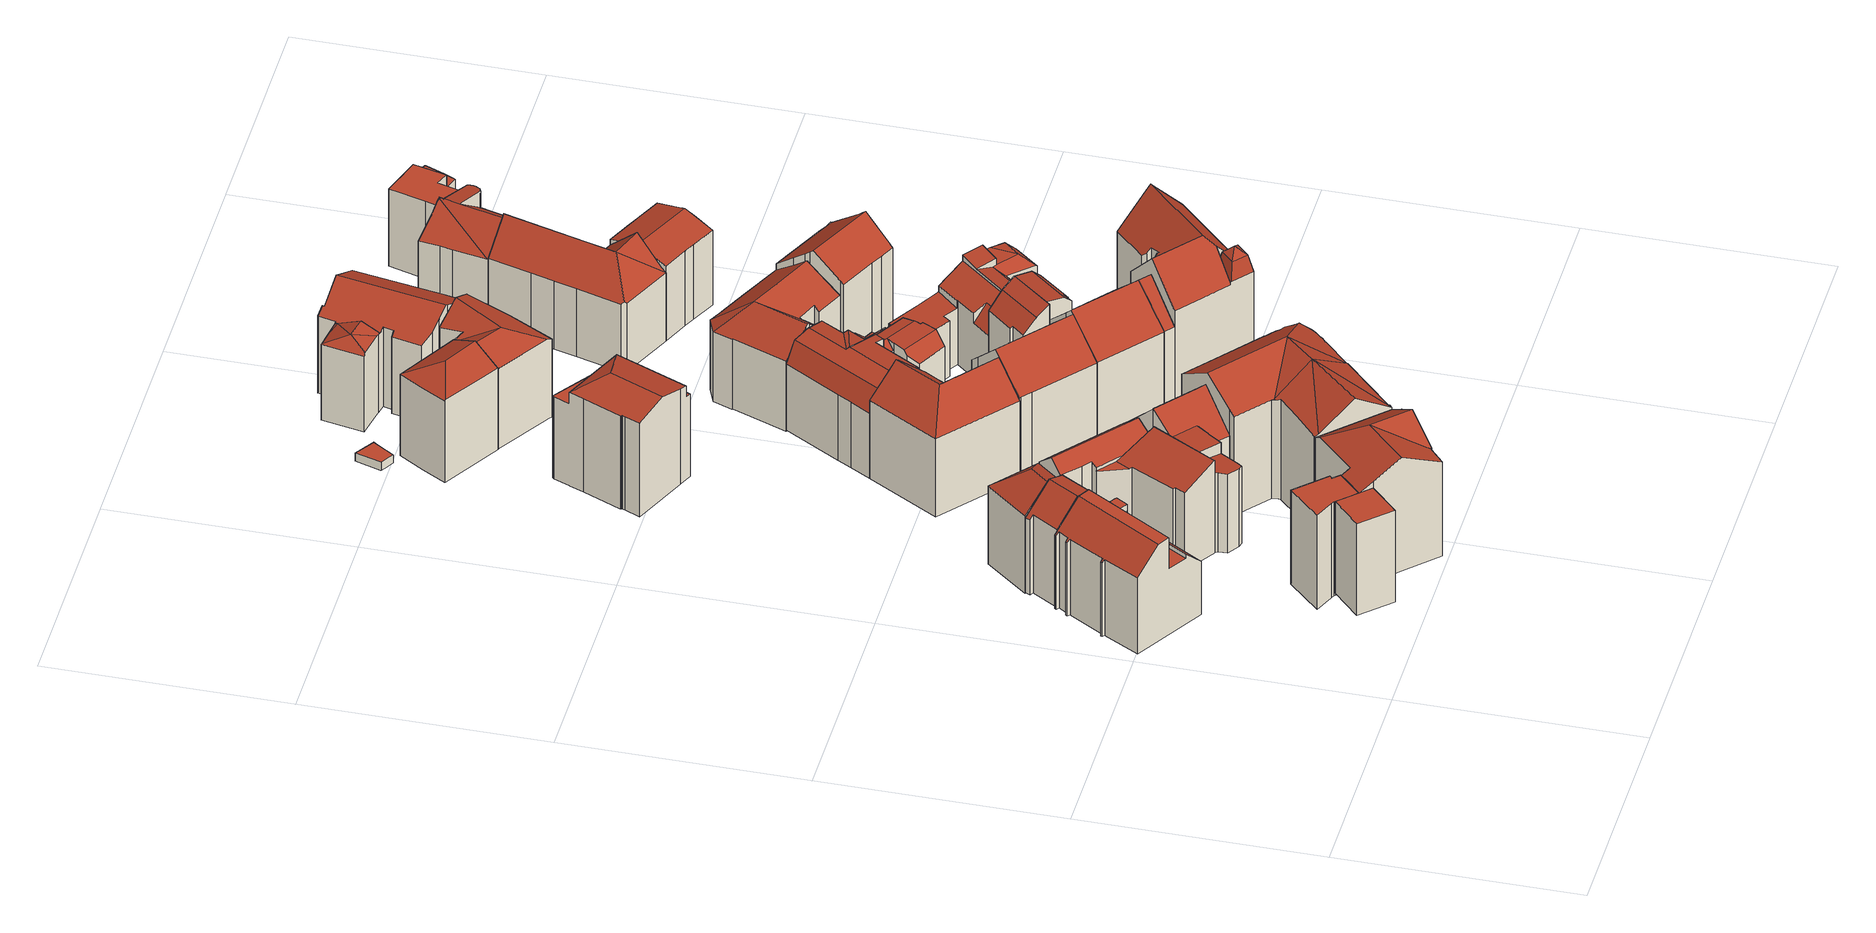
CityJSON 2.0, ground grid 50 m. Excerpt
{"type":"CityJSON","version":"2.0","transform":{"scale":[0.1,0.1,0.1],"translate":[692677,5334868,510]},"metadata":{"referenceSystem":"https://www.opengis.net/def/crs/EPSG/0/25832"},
"CityObjects":{
"building1":{"type":"Building","attributes":{"Gemeindeschluessel":"09162000","HoeheDach":"534.650","HoeheGrund":"511.579","Methode":"2000","NiedrigsteTraufeDesGebaeudes":"524.216","Geometrietyp2DReferenz":"3000","function":"31001_9998","roofType":"2100","measuredHeight":23.07,"storeysAboveGround":5},"geometry":[{"type":"MultiSurface","lod":"2","boundaries":[[[0,1,2,3,4,5,6,7,8]],[[1,9,10,11,12,2]],[[13,14,15,16]],[[17,18,19,20]],[[21,9,1,0]],[[22,23,24,25,26]],[[27,28,29,30]],[[16,15,31,32]],[[33,34,23,22,11,10]],[[22,26,35,36,12,11]],[[33,10,9,21]],[[37,38,6,5]],[[3,36,35,4]],[[20,19,30,29]],[[3,2,12,36]],[[39,40,41,42]],[[33,21,0,8,43,39,42,44,13,16,32,45,17,20,29,28,46,34]],[[45,47,18,17]],[[27,30,19,18,47,31,15,14,48,41,40,49,7,6,38]],[[46,24,23,34]],[[43,49,40,39]],[[8,7,49,43]],[[42,41,48,44]],[[37,5,4,35,26,25]],[[32,31,47,45]],[[46,28,27,38,37,25,24]],[[44,48,14,13]]],"semantics":{"surfaces":[{"type":"WallSurface"},{"type":"RoofSurface"},{"type":"GroundSurface"}],"values":[0,1,0,0,0,1,0,0,0,0,0,1,1,0,0,0,2,0,1,0,0,0,0,0,0,0,0]}}]},
"building2":{"type":"Building","attributes":{"Gemeindeschluessel":"09162000","HoeheDach":"534.813","HoeheGrund":"513.073","Methode":"1000","NiedrigsteTraufeDesGebaeudes":"534.813","Geometrietyp2DReferenz":"3000","function":"31001_2000","roofType":"1000","measuredHeight":21.74},"geometry":[{"type":"MultiSurface","lod":"2","boundaries":[[[50,51,52,53]],[[53,52,54,55,56]],[[54,57,58,55]],[[52,51,57,54]],[[50,59,58,57,51]],[[50,53,56,59]],[[56,55,58,59]]],"semantics":{"surfaces":[{"type":"WallSurface"},{"type":"RoofSurface"},{"type":"GroundSurface"}],"values":[0,1,0,0,2,0,0]}}]},
"building3":{"type":"Building","attributes":{"Gemeindeschluessel":"09162000","HoeheDach":"534.780","HoeheGrund":"511.452","Methode":"2000","NiedrigsteTraufeDesGebaeudes":"516.960","Geometrietyp2DReferenz":"3000","function":"31001_9998","roofType":"3100","measuredHeight":23.33,"storeysAboveGround":6},"geometry":[{"type":"MultiSurface","lod":"2","boundaries":[[[60,61,62,63]],[[64,65,66,60,63]],[[67,68,69,70,71,72]],[[73,74,75,76]],[[77,78,79,80]],[[81,82,80,79]],[[83,68,67,84]],[[64,72,71,65]],[[62,61,85,86]],[[87,70,69,88]],[[88,69,68,83]],[[78,75,74,89,87,88,83,84,81,79]],[[89,74,73,85,61,60,66]],[[77,80,82,86,85,73,76]],[[87,89,66,65,71,70]],[[84,67,72,64,63,62,86,82,81]],[[78,77,76,75]]],"semantics":{"surfaces":[{"type":"WallSurface"},{"type":"RoofSurface"},{"type":"GroundSurface"}],"values":[0,1,1,0,0,0,0,0,1,0,0,2,0,1,0,0,0]}}]},
"building4":{"type":"Building","attributes":{"Gemeindeschluessel":"09162000","HoeheDach":"539.460","HoeheGrund":"512.470","Methode":"2000","NiedrigsteTraufeDesGebaeudes":"534.600","Geometrietyp2DReferenz":"3000","function":"31001_9998","roofType":"3100","measuredHeight":26.99,"storeysAboveGround":5},"geometry":[{"type":"MultiSurface","lod":"2","boundaries":[[[90,91,92,93]],[[94,95,96,97]],[[98,99,100,101,102,103]],[[104,105,106,107]],[[108,109,91,90]],[[110,111,112,113,114,115]],[[116,112,111,110,117,118,119,104,107,120,121,122,123,124,108,90,93,125,126,127,128,129,130,103,102,101,94,97]],[[122,121,131,132,133,54,123]],[[134,114,113,135,96,95,100,99]],[[106,105,136,137,134,138,139]],[[97,96,135,116]],[[110,115,140,117]],[[124,55,109,108]],[[101,100,95,94]],[[131,139,138,134,99,98,141,142,132]],[[123,54,55,124]],[[132,142,141,143,144,133]],[[126,145,146,127]],[[137,140,115,114,134]],[[143,141,98,103,130,129,147]],[[91,109,55,54,133,144,143,147,148,146,145,149,92]],[[129,128,127,146,148,147]],[[116,135,113,112]],[[104,119,118,117,140,137,136,105]],[[120,107,106,139,131,121]],[[92,149,145,126,125,93]]],"semantics":{"surfaces":[{"type":"WallSurface"},{"type":"GroundSurface"},{"type":"RoofSurface"}],"values":[0,0,0,0,0,0,1,0,2,2,0,0,0,0,2,0,0,0,2,0,2,0,0,0,0,0]}}]},
"building5":{"type":"Building","attributes":{"Gemeindeschluessel":"09162000","HoeheDach":"534.450","HoeheGrund":"511.201","Methode":"2000","NiedrigsteTraufeDesGebaeudes":"528.860","Geometrietyp2DReferenz":"3000","function":"31001_9998","roofType":"3100","measuredHeight":23.25,"storeysAboveGround":5},"geometry":[{"type":"MultiSurface","lod":"2","boundaries":[[[150,151,152,153,154,155,156,157,158,159]],[[160,151,161]],[[162,163,164,165,166,167,168,169,170]],[[161,151,150,171]],[[172,173,174,175]],[[166,165,176,175,174,177]],[[178,179,180,181]],[[182,183,184,185]],[[186,181,180,182,185,187]],[[188,189,190,191,171,150,159,192,193]],[[194,157,156,195,196,197,198,199,200,201,202,203,204]],[[193,192,205,206]],[[192,159,158,194,204,205]],[[170,169,168,207,183,182,180,179,208,209,210]],[[185,184,211,212,213,214,187]],[[190,215,216,217,153,152,218,160,161,191]],[[158,157,194]],[[219,220,195,156,155,154]],[[151,160,218,152]],[[221,212,211,222,207,167,166,177,220,219]],[[198,197,173,172]],[[207,168,167]],[[162,170,210,223]],[[175,176,165,164,163,162,223,224,225,178,181,186,187,214,213,226,227,217,216,215,190,189,188,193,206,203,202,201,200,199,198,172]],[[210,209,208,225,224,223]],[[225,208,179,178]],[[227,226,221,219,154,153,217]],[[191,161,171]],[[206,205,204,203]],[[213,212,221,226]],[[183,207,222,211,184]],[[177,174,173,197,196,195,220]]],"semantics":{"surfaces":[{"type":"RoofSurface"},{"type":"WallSurface"},{"type":"GroundSurface"}],"values":[0,1,1,1,1,1,1,0,1,1,1,1,0,0,1,1,0,1,1,0,1,1,1,2,1,1,1,0,1,1,1,0]}}]},
"building6":{"type":"Building","attributes":{"Gemeindeschluessel":"09162000","HoeheDach":"537.260","HoeheGrund":"511.493","Methode":"2000","NiedrigsteTraufeDesGebaeudes":"529.655","Geometrietyp2DReferenz":"3000","function":"31001_9998","roofType":"3100","measuredHeight":25.77,"storeysAboveGround":5},"geometry":[{"type":"MultiSurface","lod":"2","boundaries":[[[228,229,230,231]],[[231,230,232,233]],[[234,235,236,237]],[[238,239,240,241,242,243]],[[244,245,229,228]],[[239,246,247,248,249,240]],[[250,251,252,253,248,247,254]],[[255,256,257,250,254]],[[250,257,236,235,258,259,251]],[[238,243,245,244]],[[242,241,260,261]],[[262,258,235,234]],[[237,236,257,256]],[[253,249,248]],[[255,246,239,238,244,228,231,233,263,264,262,234,237,256]],[[233,232,265,263]],[[232,230,229,245,243,242,261,265]],[[241,240,249,253,252,260]],[[255,254,247,246]],[[264,259,258,262]],[[263,265,261,260,252,251,259,264]]],"semantics":{"surfaces":[{"type":"WallSurface"},{"type":"RoofSurface"},{"type":"GroundSurface"}],"values":[0,0,0,0,0,0,1,0,1,0,0,0,0,0,2,0,1,1,0,0,0]}}]},
"building7":{"type":"Building","attributes":{"Gemeindeschluessel":"09162000","HoeheDach":"540.470","HoeheGrund":"511.780","Methode":"2000","NiedrigsteTraufeDesGebaeudes":"534.711","Geometrietyp2DReferenz":"3000","function":"31001_9998","roofType":"3100","measuredHeight":28.69,"storeysAboveGround":5},"geometry":[{"type":"MultiSurface","lod":"2","boundaries":[[[266,267,268,269]],[[270,271,272,273,274,275,276,277,278,279]],[[280,281,282,283,284,285,286,287]],[[288,289,290,268,267,291,292,293,294,295,283]],[[296,297,298,299]],[[300,292,291,301]],[[302,303,304,305]],[[275,306,276]],[[307,308,309,310]],[[279,278,311,312]],[[313,290,289,314]],[[315,316,317,318,319,320]],[[321,287,286,322]],[[323,288,283,306]],[[324,325,326,327,328,281,280,329]],[[274,306,275]],[[286,285,330,331,332,322]],[[306,283,282]],[[311,333,327,326,334,312]],[[335,336,337,338]],[[284,283,295,309,308,339,337,336,304,303,316,315,320,340,330,285]],[[277,276,306,282,328,327,333,311,278]],[[328,282,281]],[[341,294,293,342]],[[269,268,290,313]],[[343,340,320,319]],[[338,337,339,344]],[[301,291,267,266]],[[305,304,336,335]],[[342,293,292,300]],[[344,339,308,307]],[[329,280,287,321]],[[331,330,340,343]],[[342,300,301,266,269,313,314,345,346,296,299,273,272,271,270,279,312,334,326,325,324,329,321,322,332,331,343,319,318,317,302,305,335,338,344,307,310,347,341]],[[294,341,347,310,309,295]],[[273,299,298,274]],[[296,346,345,314,289,288,323,297]],[[298,297,323,306,274]],[[317,316,303,302]]],"semantics":{"surfaces":[{"type":"WallSurface"},{"type":"RoofSurface"},{"type":"GroundSurface"}],"values":[0,0,1,1,0,0,0,1,0,0,0,0,0,1,0,1,0,1,0,0,1,1,1,0,0,0,0,0,0,0,0,0,0,2,0,0,0,1,0]}}]},
"building8":{"type":"Building","attributes":{"Gemeindeschluessel":"09162000","HoeheDach":"535.600","HoeheGrund":"510.852","Methode":"2000","NiedrigsteTraufeDesGebaeudes":"528.832","Geometrietyp2DReferenz":"3000","function":"31001_1000","roofType":"3100","measuredHeight":24.75,"storeysAboveGround":5},"geometry":[{"type":"MultiSurface","lod":"2","boundaries":[[[348,349,350,351]],[[352,353,354,355]],[[350,356,357,351]],[[358,359,360,361,362,349,363]],[[348,364,365,354,353,363,349]],[[355,354,365,366]],[[361,360,367,368]],[[353,352,369,358,363]],[[370,350,349,362]],[[359,358,369,371]],[[366,365,364,372]],[[367,360,359,371]],[[370,373,356,350]],[[357,356,373,368,367,371,369,352,355,366,372]],[[357,372,364,348,351]],[[368,373,370,362,361]]],"semantics":{"surfaces":[{"type":"RoofSurface"},{"type":"WallSurface"},{"type":"GroundSurface"}],"values":[0,1,1,0,0,1,1,1,0,1,1,1,1,2,1,1]}}]},
"building9":{"type":"Building","attributes":{"Gemeindeschluessel":"09162000","HoeheDach":"534.690","HoeheGrund":"510.570","Methode":"2000","NiedrigsteTraufeDesGebaeudes":"530.000","Geometrietyp2DReferenz":"3000","function":"31001_9998","roofType":"3200","measuredHeight":24.12,"storeysAboveGround":5},"geometry":[{"type":"MultiSurface","lod":"2","boundaries":[[[374,375,376,377]],[[376,378,379,380,381,382,383,384,377]],[[380,379,385,386]],[[387,388,389,390]],[[391,392,393,394,395,396]],[[397,398,399,400]],[[401,402,403,404,405,397,400,387,390,374,377,384,383,382,406,395,394,393]],[[403,402,407,408,409,410,404]],[[402,401,393,392,411,412,407]],[[407,412,386,408]],[[413,385,379,378]],[[386,385,409,408]],[[414,413,378,376,375,389,388,399,398]],[[406,415,396,395]],[[386,411,392,391,396,415,381,380]],[[400,399,388,387]],[[410,409,385,413,414]],[[382,381,415,406]],[[386,412,411]],[[405,404,410,414,398,397]],[[390,389,375,374]]],"semantics":{"surfaces":[{"type":"WallSurface"},{"type":"GroundSurface"},{"type":"RoofSurface"}],"values":[0,0,0,0,0,0,1,0,0,2,2,0,2,0,2,0,2,0,0,0,0]}}]},
"building10":{"type":"Building","attributes":{"Gemeindeschluessel":"09162000","HoeheDach":"512.390","HoeheGrund":"510.360","Methode":"1000","NiedrigsteTraufeDesGebaeudes":"512.390","Geometrietyp2DReferenz":"3000","function":"31001_2000","roofType":"1000","measuredHeight":2.03},"geometry":[{"type":"MultiSurface","lod":"2","boundaries":[[[416,417,418,419,420,421]],[[422,423,421,420,424,425]],[[426,427,418,417,428,429]],[[430,426,429,431,422,425]],[[427,426,430,425,424,420,419,418]],[[431,429,428,417,416,421,423,422]]],"semantics":{"surfaces":[{"type":"WallSurface"},{"type":"GroundSurface"},{"type":"RoofSurface"}],"values":[0,0,0,0,1,2]}}]},
"building11":{"type":"Building","attributes":{"Gemeindeschluessel":"09162000","HoeheDach":"536.870","HoeheGrund":"511.350","Methode":"2000","NiedrigsteTraufeDesGebaeudes":"529.697","Geometrietyp2DReferenz":"3000","function":"31001_1000","roofType":"3100","measuredHeight":25.52,"storeysAboveGround":5},"geometry":[{"type":"MultiSurface","lod":"2","boundaries":[[[432,433,434,435,436,437,438,439,440,441,442,443,444,445]],[[446,447,448,449]],[[450,442,441,451]],[[452,453,447,446]],[[454,455,456,457,458,459]],[[460,461,459,458]],[[437,436,462,463,464,465,466]],[[467,468,440,439,438]],[[469,455,454,470]],[[471,472,456,455,469,434,433]],[[470,454,459,461,463,462]],[[473,474,475,471,433,432]],[[451,441,440,468]],[[435,434,469,470,462,436]],[[447,453,473,432,445,448]],[[464,463,461,460]],[[448,445,444,476,477,449]],[[474,473,453,452]],[[444,443,442,450,478,476]],[[472,471,475,474,452,446,449,477,476,478,450,451,468,467,466,465,464,460,458,457,456]],[[467,438,437,466]]],"semantics":{"surfaces":[{"type":"RoofSurface"},{"type":"WallSurface"},{"type":"GroundSurface"}],"values":[0,1,1,1,1,1,1,1,0,1,0,1,1,1,0,1,1,1,1,2,1]}}]},
"building12":{"type":"Building","attributes":{"Gemeindeschluessel":"09162000","HoeheDach":"532.480","HoeheGrund":"510.180","Methode":"1000","NiedrigsteTraufeDesGebaeudes":"529.390","Geometrietyp2DReferenz":"3000","function":"31001_9998","roofType":"3200","measuredHeight":22.3,"storeysAboveGround":6},"geometry":[{"type":"MultiSurface","lod":"2","boundaries":[[[479,480,481,482,483,484,485,486,487,488]],[[489,490,491,492,493,494]],[[491,495,488,487,486,492]],[[481,480,479,488,495,496,497,498]],[[499,498,497,496,490,489]],[[494,493,492,486,485,484]],[[483,482,481,498,499,489,494,484]],[[490,496,495,491]]],"semantics":{"surfaces":[{"type":"GroundSurface"},{"type":"RoofSurface"},{"type":"WallSurface"}],"values":[0,1,2,2,1,2,2,1]}}]},
"building13":{"type":"Building","attributes":{"Gemeindeschluessel":"09162000","HoeheDach":"531.441","HoeheGrund":"510.753","Methode":"2000","NiedrigsteTraufeDesGebaeudes":"521.835","Geometrietyp2DReferenz":"3000","function":"31001_1000","roofType":"3100","measuredHeight":20.69,"storeysAboveGround":4},"geometry":[{"type":"MultiSurface","lod":"2","boundaries":[[[500,501,502,503]],[[373,368,504,505,506]],[[507,508,509,510]],[[511,512,513,514]],[[515,508,516,517,518,519,520]],[[521,522,523,524,525]],[[526,527,528]],[[529,503,502,530,531]],[[368,367,532,533,534,504]],[[535,536,537,527,526,538,539,540]],[[529,531,541,542]],[[543,544,545,546,547,548]],[[500,549,550,551,501]],[[552,553,523,522]],[[554,555,556,557]],[[557,556,558,559]],[[560,561,562,507,510,563]],[[547,546,564]],[[565,566,552,522,521,567,568,536,535,544,543,569,570,367,368,373,554,557,559,549,500,503,529,542,561,560,511,514,571,572]],[[573,525,524,574,575]],[[514,513,576,571]],[[534,533,564,546,545,540,539,515,520]],[[577,558,556,555,506,505]],[[521,525,573,567]],[[536,568,575,574,537]],[[578,579,580]],[[569,581,582,570]],[[507,562,583,580,516,508]],[[373,506,555,554]],[[543,548,581,569]],[[524,523,553,584,585,586,528,527,537,574]],[[565,572,587,588,586,585]],[[532,582,581,548,547,564,533]],[[526,528,508,538]],[[566,584,553,552]],[[578,530,502,501,551,519]],[[580,583,541,531,530,578]],[[561,542,541,583,562]],[[518,579,578,519]],[[565,585,584,566]],[[580,579,517,516]],[[560,563,512,511]],[[549,559,558,577,550]],[[535,540,545,544]],[[570,582,532,367]],[[571,576,587,572]],[[508,515,539,538]],[[534,520,519,551,550,577,505,504]],[[588,587,576,513,512,563,510,509]],[[528,586,588,509,508]],[[517,579,518]],[[567,573,575,568]]],"semantics":{"surfaces":[{"type":"WallSurface"},{"type":"GroundSurface"},{"type":"RoofSurface"}],"values":[0,0,0,0,0,0,0,0,0,0,0,0,0,0,0,0,0,0,1,2,0,2,2,0,0,0,0,2,0,0,2,0,2,2,0,2,2,0,2,0,0,0,0,0,0,0,0,2,2,2,2,0]}}]},
"building14":{"type":"Building","attributes":{"Gemeindeschluessel":"09162000","HoeheDach":"537.450","HoeheGrund":"511.540","Methode":"2000","NiedrigsteTraufeDesGebaeudes":"529.950","Geometrietyp2DReferenz":"3000","function":"31001_1000","roofType":"3100","measuredHeight":25.91,"storeysAboveGround":5},"geometry":[{"type":"MultiSurface","lod":"2","boundaries":[[[589,590,591,592,593,594]],[[591,595,596,455,597,598,592]],[[599,600,601,602]],[[603,604,605,606,597,455]],[[605,604,607,608]],[[609,601,600,610,611,612,613,595,591,590]],[[614,603,455,596]],[[608,615,616,617,618,599,602,619,620,594,593,592,598,597,606,605]],[[621,609,590,589]],[[618,610,600,599]],[[621,620,619,602,601,609]],[[608,607,622,615]],[[620,621,589,594]],[[623,622,607,604,603,614]],[[613,612,623,614,596,595]],[[617,616,615,622,623,612,611]],[[617,611,610,618]]],"semantics":{"surfaces":[{"type":"WallSurface"},{"type":"RoofSurface"},{"type":"GroundSurface"}],"values":[0,0,0,0,0,1,1,2,1,0,0,0,0,1,0,0,0]}}]},
"building15":{"type":"Building","attributes":{"Gemeindeschluessel":"09162000","HoeheDach":"532.360","HoeheGrund":"510.310","Methode":"2000","NiedrigsteTraufeDesGebaeudes":"528.698","Geometrietyp2DReferenz":"3000","function":"31001_9998","roofType":"3100","measuredHeight":22.05,"storeysAboveGround":6},"geometry":[{"type":"MultiSurface","lod":"2","boundaries":[[[624,625,626,627,628,629]],[[630,631,632,633,634,635,636,637]],[[638,639,630,637,640,641]],[[642,643,644,645,646,647,648,625,624,649,650]],[[644,651,634,633,652,653,654,645]],[[655,647,646,656]],[[657,658,641,640,637,636,635,634,651,644,643,642]],[[657,642,659,660]],[[624,629,649]],[[625,648,647,655,661,626]],[[656,646,645,654]],[[642,650,659]],[[662,663,638,641,658,657,660,664]],[[632,631,630,639,638,663,662,664,665,666,667,628,627,626,661,655,656,654,653,652,633]],[[660,659,650,649,629,628,667,666,665,664]]],"semantics":{"surfaces":[{"type":"WallSurface"},{"type":"RoofSurface"},{"type":"GroundSurface"}],"values":[0,0,0,1,0,0,1,1,1,0,0,1,0,2,0]}}]},
"building16":{"type":"Building","attributes":{"Gemeindeschluessel":"09162000","HoeheDach":"537.610","HoeheGrund":"511.230","Methode":"2000","NiedrigsteTraufeDesGebaeudes":"529.649","Geometrietyp2DReferenz":"3000","function":"31001_1000","roofType":"3100","measuredHeight":26.38},"geometry":[{"type":"MultiSurface","lod":"2","boundaries":[[[668,669,670,671,672]],[[673,674,675,668,672]],[[670,669,676,677,678]],[[675,676,669,668]],[[672,671,621,673]],[[673,621,678,677,674]],[[674,677,676,675]],[[671,670,678,621]]],"semantics":{"surfaces":[{"type":"WallSurface"},{"type":"GroundSurface"},{"type":"RoofSurface"}],"values":[0,1,2,0,0,0,0,2]}}]},
"building17":{"type":"Building","attributes":{"Gemeindeschluessel":"09162000","HoeheDach":"516.819","HoeheGrund":"510.819","Methode":"3210","NiedrigsteTraufeDesGebaeudes":"516.819","Geometrietyp2DReferenz":"3000","function":"31001_2000","roofType":"9999","measuredHeight":6},"geometry":[{"type":"MultiSurface","lod":"2","boundaries":[[[679,680,681,682]],[[681,680,571,683]],[[679,682,684,514]],[[680,679,514,571]],[[682,681,683,684]],[[684,683,571,514]]],"semantics":{"surfaces":[{"type":"RoofSurface"},{"type":"WallSurface"},{"type":"GroundSurface"}],"values":[0,1,1,1,1,2]}}]},
"building18":{"type":"Building","attributes":{"Gemeindeschluessel":"09162000","HoeheDach":"532.363","HoeheGrund":"510.530","Methode":"1000","NiedrigsteTraufeDesGebaeudes":"526.993","Geometrietyp2DReferenz":"3000","function":"31001_9998","roofType":"3100","measuredHeight":21.83,"storeysAboveGround":4},"geometry":[{"type":"MultiSurface","lod":"2","boundaries":[[[685,686,687,688,689,690,691,692]],[[693,694,695,696,697,698,699,700,701,702]],[[703,704,705,706]],[[698,697,707,708,709,699]],[[710,711,712,713,689,688]],[[704,703,714,715,695,694]],[[685,692,716,717]],[[718,716,692,691,690,702,719,720]],[[690,689,713,712,721,705,704,694,693,702]],[[702,701,722]],[[723,724,725,726,727,728]],[[707,697,696,729]],[[706,705,721,730]],[[731,701,700,732]],[[729,696,695,715]],[[733,722,734,735]],[[734,722,701,731]],[[732,700,699,709]],[[736,737,718,720,738,739]],[[738,720,719,702,722,733,725,724,723]],[[730,721,712,711]],[[717,716,718,737]],[[739,738,723,728]],[[726,725,733,735]],[[729,715,714,703,706,730,711,710,688,687,686,685,717,737,736,739,728,727,726,735,734,731,732,709,708,707]]],"semantics":{"surfaces":[{"type":"WallSurface"},{"type":"RoofSurface"},{"type":"GroundSurface"}],"values":[0,1,0,0,0,0,0,1,1,1,0,0,0,0,0,0,0,0,0,1,0,0,0,0,2]}}]},
"building19":{"type":"Building","attributes":{"Gemeindeschluessel":"09162000","HoeheDach":"533.000","HoeheGrund":"510.390","Methode":"2000","NiedrigsteTraufeDesGebaeudes":"528.276","Geometrietyp2DReferenz":"3000","function":"31001_1000","roofType":"3100","measuredHeight":22.61,"storeysAboveGround":5},"geometry":[{"type":"MultiSurface","lod":"2","boundaries":[[[740,741,742,743]],[[744,745,746]],[[745,747,748]],[[749,750,751,752]],[[753,754,750,749]],[[755,756,757,758]],[[759,760,761,762]],[[763,764,754,753]],[[762,761,756,755]],[[765,766,767,745,744]],[[768,769,770,771,772,773]],[[774,775,741,740]],[[776,746,777,778,779]],[[760,772,771,780,742,741,775,781,782,745,767,766,783,757,756,761]],[[784,746,776]],[[770,751,750,754,764,785,780,771]],[[786,781,775,774]],[[753,749,752,769,768,773,759,762,755,758,787,788,789,790,791,792,793,794,795,796,786,774,740,743,797,798,763]],[[758,757,783,787]],[[784,799,765,744,746]],[[745,782,747]],[[752,751,770,769]],[[798,785,764,763]],[[792,779,778,793]],[[788,787,783,766,765,799,789]],[[777,748,747,782,781,786,796,795,794,793,778]],[[746,745,748,777]],[[773,772,760,759]],[[743,742,780,797]],[[785,798,797,780]],[[791,790,789,799,784,776,779,792]]],"semantics":{"surfaces":[{"type":"WallSurface"},{"type":"RoofSurface"},{"type":"GroundSurface"}],"values":[0,1,1,0,0,0,0,0,0,0,0,0,1,1,1,1,0,2,0,1,0,0,0,0,0,0,1,0,0,0,0]}}]},
"building20":{"type":"Building","attributes":{"Gemeindeschluessel":"09162000","HoeheDach":"528.183","HoeheGrund":"510.850","Methode":"2000","NiedrigsteTraufeDesGebaeudes":"523.660","Geometrietyp2DReferenz":"3000","function":"31001_1000","roofType":"2100","measuredHeight":17.33,"storeysAboveGround":4},"geometry":[{"type":"MultiSurface","lod":"2","boundaries":[[[800,801,802,803,804,805,806,807,808]],[[809,810,811,812,813,814,815,816,817,818,819]],[[820,815,814,821]],[[822,821,814,813,803,802]],[[552,809,819,566]],[[823,816,815,820]],[[822,802,801,824]],[[825,826,827,828,829,552,566,565,572,823,820,821,822,824]],[[828,827,805,804,812,811]],[[829,810,809,552]],[[800,825,824,801]],[[812,804,803,813]],[[826,825,800,808,830]],[[565,818,817,572]],[[807,806,831]],[[808,807,831,830]],[[566,819,818,565]],[[827,826,830,831,806,805]],[[828,811,810,829]],[[572,817,816,823]]],"semantics":{"surfaces":[{"type":"RoofSurface"},{"type":"WallSurface"},{"type":"GroundSurface"}],"values":[0,0,1,1,1,1,1,2,1,1,1,1,1,1,1,0,1,1,1,1]}}]},
"building21":{"type":"Building","attributes":{"Gemeindeschluessel":"09162000","HoeheDach":"541.660","HoeheGrund":"510.151","Methode":"2000","NiedrigsteTraufeDesGebaeudes":"533.538","Geometrietyp2DReferenz":"3000","function":"31001_1000","roofType":"3100","measuredHeight":31.51,"storeysAboveGround":5},"geometry":[{"type":"MultiSurface","lod":"2","boundaries":[[[832,833,834,835,836]],[[837,838,839,840]],[[840,841,842]],[[843,844,845]],[[846,847,848,849]],[[850,851,848,847,836,835,852,853,854,855]],[[856,857,858]],[[859,834,833,860,861]],[[862,839,838,857,856,843]],[[850,863,864,851]],[[865,866,854,853,867]],[[852,835,834,859]],[[849,848,851,864]],[[854,866,868,855]],[[865,867,869,870]],[[837,840,842,871]],[[859,861,872,845,844,852]],[[873,860,833,832,846,849,864,863,868,866,865,870]],[[840,839,841]],[[832,836,847,846]],[[841,839,862]],[[860,873,837,871,874,872,861]],[[872,874,845]],[[863,850,855,868]],[[869,858,857,838,837,873,870]],[[871,842,862,843,845,874]],[[869,867,853,852,844,856,858]],[[841,862,842]],[[856,844,843]]],"semantics":{"surfaces":[{"type":"WallSurface"},{"type":"RoofSurface"},{"type":"GroundSurface"}],"values":[0,1,1,0,0,1,0,0,1,0,0,1,0,0,0,1,1,2,1,0,1,0,0,0,0,1,1,1,0]}}]},
"building22":{"type":"Building","attributes":{"Gemeindeschluessel":"09162000","HoeheDach":"517.501","HoeheGrund":"510.415","Methode":"2000","NiedrigsteTraufeDesGebaeudes":"513.707","Geometrietyp2DReferenz":"3000","function":"31001_2000","roofType":"2100","measuredHeight":7.09},"geometry":[{"type":"MultiSurface","lod":"2","boundaries":[[[875,876,877,878,879,880]],[[875,880,881,882,883,884]],[[877,885,886,878]],[[880,879,887,888,889,881]],[[883,882,890,891,892,893]],[[891,888,887,892]],[[879,878,886,893,892,887]],[[883,893,886,885,894,884]],[[894,876,875,884]],[[882,881,889,890]],[[885,877,876,894]],[[889,888,891,890]]],"semantics":{"surfaces":[{"type":"GroundSurface"},{"type":"WallSurface"},{"type":"RoofSurface"}],"values":[0,1,1,1,1,2,1,2,1,2,1,1]}}]},
"building23":{"type":"Building","attributes":{"Gemeindeschluessel":"09162000","HoeheDach":"513.229","HoeheGrund":"510.380","Methode":"1000","NiedrigsteTraufeDesGebaeudes":"513.229","Geometrietyp2DReferenz":"3000","function":"31001_2000","roofType":"1000","measuredHeight":2.85},"geometry":[{"type":"MultiSurface","lod":"2","boundaries":[[[895,896,897,898]],[[899,900,896,895]],[[901,902,903,904,876,905,875,906,899,895,898]],[[907,908,909,910,897,896,900,911,912,913,914]],[[898,897,910,901]],[[903,902,901,910,909,908]],[[911,900,899,906,875,912]],[[914,913,912,875,905,876]],[[904,903,908,907,914,876]]],"semantics":{"surfaces":[{"type":"WallSurface"},{"type":"GroundSurface"},{"type":"RoofSurface"}],"values":[0,0,1,2,0,0,0,0,0]}}]},
"building24":{"type":"Building","attributes":{"Gemeindeschluessel":"09162000","HoeheDach":"513.598","HoeheGrund":"510.660","Methode":"1000","NiedrigsteTraufeDesGebaeudes":"513.205","Geometrietyp2DReferenz":"3000","function":"31001_2000","roofType":"1000","measuredHeight":2.94},"geometry":[{"type":"MultiSurface","lod":"2","boundaries":[[[915,916,917,918]],[[919,920,916,915]],[[917,916,920,921]],[[918,917,921,922]],[[922,921,920,919]],[[922,919,915,918]]],"semantics":{"surfaces":[{"type":"WallSurface"},{"type":"RoofSurface"},{"type":"GroundSurface"}],"values":[0,0,1,0,0,2]}}]},
"building25":{"type":"Building","attributes":{"Gemeindeschluessel":"09162000","HoeheDach":"529.648","HoeheGrund":"510.855","Methode":"2000","NiedrigsteTraufeDesGebaeudes":"515.850","Geometrietyp2DReferenz":"3000","function":"31001_2000","roofType":"2100","measuredHeight":18.79,"storeysAboveGround":4},"geometry":[{"type":"MultiSurface","lod":"2","boundaries":[[[825,923,924,925,926]],[[927,928,924,923]],[[929,930,928,927]],[[924,928,930,931,932,925]],[[824,825,926,933,934,935]],[[936,937,938,939,940]],[[941,934,933,932,939]],[[929,942,943,931,930]],[[944,945,946,947,948,949]],[[925,932,933,926]],[[936,950,946,945,951,937]],[[938,952,941,939]],[[953,949,948,954]],[[941,952,935,934]],[[942,955,953,954,956,957,943]],[[939,932,931,943,957,940]],[[942,929,927,923,825,824,951,945,944,955]],[[951,824,935,952,938,937]],[[948,947,956,954]],[[950,936,940]],[[957,956,947,946,950,940]],[[944,949,953,955]]],"semantics":{"surfaces":[{"type":"WallSurface"},{"type":"RoofSurface"},{"type":"GroundSurface"}],"values":[0,0,0,1,0,1,0,0,0,1,0,0,1,1,0,1,2,0,0,1,1,0]}}]},
"building26":{"type":"Building","attributes":{"Gemeindeschluessel":"09162000","HoeheDach":"535.152","HoeheGrund":"510.410","Methode":"2000","NiedrigsteTraufeDesGebaeudes":"528.377","Geometrietyp2DReferenz":"3000","function":"31001_9998","roofType":"3100","measuredHeight":24.74,"storeysAboveGround":6},"geometry":[{"type":"MultiSurface","lod":"2","boundaries":[[[958,959,960,961]],[[962,963,964,965,966,967,968,969]],[[970,971,972,973]],[[974,975,976,977,978,979]],[[880,980,981,879]],[[961,960,980,880]],[[976,975,971,970]],[[966,965,982,983]],[[879,981,962,969]],[[984,985,979,978]],[[986,987,959,958]],[[988,989,973,972,990,991]],[[980,960,959,987,992,993,964,963,962,981]],[[983,982,985,984]],[[987,986,994,995,996,992]],[[993,992,996,991,990,972,971,975,974,979,985,982,965,964]],[[988,991,996,995]],[[989,988,995,994,986,958,961,880,879,969,968,967,966,983,984,978,977,976,970,973]]],"semantics":{"surfaces":[{"type":"WallSurface"},{"type":"RoofSurface"},{"type":"GroundSurface"}],"values":[0,0,0,0,0,0,0,0,0,0,0,0,1,0,0,1,0,2]}}]},
"building27":{"type":"Building","attributes":{"Gemeindeschluessel":"09162000","HoeheDach":"533.090","HoeheGrund":"510.630","Methode":"2000","NiedrigsteTraufeDesGebaeudes":"526.452","Geometrietyp2DReferenz":"3000","function":"31001_9998","roofType":"3100","measuredHeight":22.46,"storeysAboveGround":4},"geometry":[{"type":"MultiSurface","lod":"2","boundaries":[[[997,998,999,1000,1001,1002]],[[1003,1004,1005,1006,1007,1008,1009,1010,1011,1012,1013,1014,1015,1016,1017,1018,1019,1020,1021,1022,1023,1024,1025,1026,1027,1028,1029,1030]],[[1025,1031,1032,1026]],[[1012,1033,1034,1013]],[[1006,1035,1036,1007]],[[998,997,1037,1018,1017,1016,1015,999]],[[1026,1032,1038,1027]],[[1005,1039,1035,1006]],[[1005,1004,1003,1040,1041,1039]],[[1030,1042,1040,1003]],[[1024,1043,1031,1025]],[[1044,1002,1045,1046,1038,1032,1031,1043,1047,1048,1049]],[[1009,1008,1007,1036,1050,1051]],[[1048,1047,1043,1024,1023,1022]],[[999,1015,1014,1013,1034,1000]],[[1001,1000,1034,1033,1052,1053,1002]],[[1018,1037,1054,1019]],[[1053,1051,1050,1036,1035,1039,1041,1040,1042,1055,1046,1045,1002]],[[1046,1055,1042,1030,1029,1028,1027,1038]],[[1020,1019,1054,1044,1049,1021]],[[1053,1052,1033,1012,1011,1010,1009,1051]],[[1021,1049,1048,1022]],[[1054,1037,997,1002,1044]]],"semantics":{"surfaces":[{"type":"RoofSurface"},{"type":"GroundSurface"},{"type":"WallSurface"}],"values":[0,1,2,2,2,2,2,2,2,2,2,0,2,2,2,0,2,0,2,2,2,2,0]}}]},
"building28":{"type":"Building","attributes":{"Gemeindeschluessel":"09162000","HoeheDach":"530.339","HoeheGrund":"510.600","Methode":"1000","NiedrigsteTraufeDesGebaeudes":"528.325","Geometrietyp2DReferenz":"3000","function":"31001_1000","roofType":"3100","measuredHeight":19.74,"storeysAboveGround":4},"geometry":[{"type":"MultiSurface","lod":"2","boundaries":[[[1056,1057,1058,1059]],[[1060,1061,1062,1063,1064,1065,1066,1018,1015,1067,1013,1012,1056,1059,1068]],[[1012,1069,1057,1056]],[[1070,1071,1072,1073,1074,1075,1076,1077]],[[1013,1078,1069,1012]],[[1065,1071,1070,1066]],[[1074,1079,1080,1081,1058,1057,1069,1078,1075]],[[1059,1058,1081,1068]],[[1060,1080,1079,1061]],[[1066,1070,1077,1018]],[[1076,1075,1078,1013,1067,1015]],[[1018,1077,1076,1015]],[[1064,1072,1071,1065]],[[1064,1063,1062,1061,1079,1074,1073,1072]],[[1068,1081,1080,1060]]],"semantics":{"surfaces":[{"type":"WallSurface"},{"type":"GroundSurface"},{"type":"RoofSurface"}],"values":[0,1,0,2,0,0,2,0,0,0,0,0,0,0,0]}}]},
"building29":{"type":"Building","attributes":{"Gemeindeschluessel":"09162000","HoeheDach":"532.200","HoeheGrund":"510.640","Methode":"2000","NiedrigsteTraufeDesGebaeudes":"515.090","Geometrietyp2DReferenz":"3000","function":"31001_9998","roofType":"3100","measuredHeight":21.56,"storeysAboveGround":4},"geometry":[{"type":"MultiSurface","lod":"2","boundaries":[[[1082,1083,1084,1085]],[[1027,1030,1086,1087]],[[1088,1089,1090,1091]],[[1092,1093,1094,1095,1096,1097]],[[1098,1026,1099,1100,1101]],[[1102,1103,1104,1105]],[[1106,1107,1108,1109]],[[1110,1111,1103,1102]],[[1112,1113,1114,1115,1089,1088,1116]],[[1090,1117,1118,1119,1120,1091]],[[1121,1122,1123,1124]],[[1120,1125,1126,1127,1128,1129,1130,1116,1088,1091]],[[1131,1132,1133,1134]],[[1027,1087,1099,1026]],[[1135,1136,1137,1138]],[[1112,1116,1130,1139]],[[1140,1141,1142,1143]],[[1121,1124,1144,1135,1138,1140,1143,1131,1134,1093,1092,1030,1027,1026,1098,1082,1085,1145,1113,1112,1139,1146,1147,1106,1109,1148,1110,1102,1105]],[[1090,1149,1095,1094,1133,1132,1142,1141,1137,1136,1150,1117]],[[1134,1133,1094,1093]],[[1146,1129,1128,1147]],[[1143,1142,1132,1131]],[[1086,1097,1096,1149,1087]],[[1096,1095,1149]],[[1138,1137,1141,1140]],[[1085,1084,1151,1145]],[[1087,1149,1090,1089,1115,1100,1099]],[[1152,1104,1103,1111,1153,1108,1107,1154,1155]],[[1109,1108,1153,1148]],[[1156,1119,1118,1123,1122,1157]],[[1115,1114,1151,1084,1083,1101,1100]],[[1139,1130,1129,1146]],[[1148,1153,1111,1110]],[[1154,1127,1126,1155]],[[1156,1157,1152,1155,1126,1125]],[[1156,1125,1120,1119]],[[1144,1124,1123,1118,1117,1150]],[[1106,1147,1128,1127,1154,1107]],[[1092,1097,1086,1030]],[[1144,1150,1136,1135]],[[1121,1105,1104,1152,1157,1122]],[[1145,1151,1114,1113]],[[1098,1101,1083,1082]]],"semantics":{"surfaces":[{"type":"WallSurface"},{"type":"RoofSurface"},{"type":"GroundSurface"}],"values":[0,0,0,0,0,0,0,0,0,0,0,1,0,0,0,0,0,2,1,0,0,0,1,0,0,0,1,1,0,1,1,0,0,0,0,0,0,0,0,0,0,0,0]}}]}
},
"vertices":[
[154,406,16],[154,406,142],[118,427,182],[118,427,172],[79,451,172],[79,451,246],[55,465,246],[7,494,197],[7,494,16],[248,563,142],[237,569,155],[237,570,155],[213,585,182],[95,646,16],[95,646,195],[90,650,190],[90,650,16],[111,671,16],[111,671,196],[105,675,190],[105,675,16],[248,563,16],[237,570,186],[252,594,186],[249,596,186],[188,632,186],[173,608,186],[114,675,196],[114,675,16],[108,679,16],[108,679,190],[92,654,190],[92,654,16],[237,569,16],[252,594,16],[173,608,172],[213,585,172],[188,632,246],[164,646,246],[44,571,16],[44,571,191],[46,575,191],[46,575,16],[49,568,16],[51,572,16],[98,651,16],[249,596,16],[98,651,195],[51,572,196],[49,568,196],
[259,56,31],[317,113,31],[317,113,248],[259,56,248],[281,150,248],[259,173,248],[201,117,248],[281,150,31],[259,173,31],[201,117,31],
[230,693,86],[230,693,238],[193,629,238],[193,629,86],[217,615,86],[255,679,86],[252,680,86],[249,596,70],[272,636,70],[284,655,70],[287,660,70],[255,679,95],[217,615,95],[191,717,239],[191,717,14],[145,745,14],[145,745,191],[140,734,192],[140,734,14],[147,730,14],[147,730,199],[114,675,14],[114,675,198],[272,636,14],[249,596,14],[200,712,248],[162,647,248],[287,660,14],[284,655,14],[252,680,14],
[251,178,25],[251,178,248],[209,195,248],[209,195,25],[445,256,25],[445,256,246],[563,137,246],[563,137,25],[355,167,257],[434,245,256],[443,255,247],[443,255,25],[434,245,25],[355,167,25],[447,25,25],[447,25,248],[426,6,248],[426,6,25],[257,175,25],[257,175,248],[462,35,25],[511,85,25],[532,105,25],[532,105,275],[511,85,295],[462,35,249],[537,111,25],[460,37,25],[459,36,25],[457,34,25],[362,69,25],[317,113,25],[295,136,25],[281,150,25],[259,173,25],[273,261,25],[274,262,25],[334,201,25],[333,200,25],[328,196,25],[341,182,25],[317,113,262],[295,136,246],[295,136,248],[445,151,295],[537,111,271],[457,34,248],[459,36,248],[392,99,295],[362,69,295],[460,37,249],[341,182,246],[326,166,246],[341,182,248],[326,166,248],[274,262,248],[334,201,248],[328,196,248],[333,200,248],[273,261,248],
[249,682,194],[262,698,194],[263,700,194],[267,708,195],[268,707,194],[286,729,194],[310,758,194],[308,760,196],[227,752,244],[196,714,244],[262,698,196],[262,698,189],[350,428,12],[351,431,12],[426,563,12],[427,567,12],[427,567,199],[426,563,196],[426,563,231],[351,431,231],[350,428,231],[249,682,189],[464,631,12],[464,631,198],[448,602,227],[448,602,12],[446,598,12],[446,598,230],[296,495,12],[296,495,192],[343,586,191],[343,586,12],[341,591,189],[357,620,189],[320,650,189],[319,649,189],[341,591,12],[319,649,12],[196,714,12],[249,682,12],[252,680,12],[252,680,189],[191,717,240],[191,717,12],[218,834,196],[310,758,198],[348,727,198],[367,711,198],[367,711,12],[348,727,12],[310,758,12],[308,760,12],[218,834,12],[217,834,12],[217,834,195],[145,745,195],[145,745,12],[369,610,196],[299,492,194],[286,470,194],[285,470,194],[320,650,196],[326,660,205],[326,660,12],[320,650,12],[262,698,12],[263,700,12],[267,708,12],[263,700,198],[268,707,206],[286,729,230],[307,675,205],[357,620,196],[285,470,12],[286,470,12],[299,492,12],[307,675,12],[268,707,12],
[377,387,15],[377,387,198],[352,403,201],[352,403,15],[351,421,202],[351,421,15],[464,631,15],[464,631,197],[553,558,197],[553,558,15],[394,392,15],[435,461,15],[435,461,225],[418,432,223],[418,432,197],[394,392,197],[387,385,15],[387,385,197],[452,447,15],[452,447,198],[436,461,198],[436,461,225],[521,487,273],[426,565,273],[404,525,228],[451,486,228],[473,429,198],[473,429,15],[569,545,15],[569,545,197],[448,602,230],[427,567,270],[373,469,223],[373,469,202],[448,602,15],[350,428,15],[427,567,15],[350,428,202],
[742,321,18],[742,321,254],[736,313,254],[736,313,18],[449,252,18],[449,251,18],[506,194,18],[563,137,18],[563,137,251],[506,194,305],[449,251,251],[449,252,251],[445,256,247],[445,256,18],[532,362,251],[532,361,251],[537,358,251],[662,363,305],[590,422,305],[517,482,305],[473,429,261],[464,418,251],[673,251,253],[726,304,254],[725,305,255],[748,329,256],[752,338,258],[754,348,261],[755,358,264],[755,363,267],[567,145,18],[567,145,253],[570,143,251],[570,143,18],[752,338,18],[748,329,18],[718,420,18],[718,420,253],[731,411,252],[731,411,18],[605,301,305],[753,378,18],[753,378,260],[755,368,264],[755,368,18],[447,259,247],[447,259,18],[725,305,18],[726,304,18],[643,485,251],[720,422,252],[720,422,18],[643,485,18],[573,543,18],[573,543,251],[464,418,18],[473,429,18],[671,248,254],[532,361,18],[533,353,18],[533,345,18],[533,345,254],[533,353,251],[532,362,18],[569,545,252],[569,545,18],[517,482,18],[493,304,251],[493,304,18],[738,404,18],[738,404,253],[744,396,254],[744,396,18],[749,388,257],[572,542,252],[755,358,18],[754,348,18],[572,542,18],[749,388,18],[673,251,18],[671,248,18],[755,363,18],
[532,890,256],[425,978,256],[339,965,193],[491,840,193],[507,983,8],[507,983,202],[524,971,201],[524,971,8],[339,965,8],[491,840,8],[515,1000,194],[522,1001,188],[541,1035,189],[485,1073,252],[481,1076,256],[511,991,193],[574,940,193],[531,973,194],[531,973,8],[541,1035,8],[485,1073,8],[515,1000,8],[425,1114,193],[522,1001,8],[574,940,8],[425,1114,8],
[226,1548,6],[226,1548,227],[260,1627,227],[260,1627,6],[273,1658,227],[273,1659,227],[273,1659,200],[287,1691,200],[287,1691,6],[273,1659,6],[273,1658,6],[408,1599,227],[408,1599,200],[227,1545,6],[227,1545,227],[226,1546,227],[226,1546,6],[413,1609,200],[423,1602,200],[423,1602,6],[413,1609,6],[307,1683,6],[307,1683,200],[211,1507,6],[211,1507,227],[225,1539,227],[225,1539,6],[420,1594,6],[354,1444,6],[344,1449,6],[327,1456,6],[276,1478,6],[290,1695,6],[354,1444,202],[344,1449,200],[344,1449,227],[327,1456,232],[420,1594,200],[420,1594,202],[324,1591,247],[276,1478,247],[290,1695,200],
[291,2044,24],[294,2042,24],[294,2042,4],[291,2044,4],[254,2068,4],[254,2068,24],[237,2014,24],[237,2015,24],[237,2015,4],[237,2014,4],[265,1997,4],[288,2033,4],[288,2033,24],[265,1997,24],[251,2006,4],[251,2006,24],
[678,781,269],[693,799,247],[726,839,199],[702,858,199],[678,878,199],[671,871,208],[647,893,207],[652,900,199],[652,900,198],[610,937,197],[587,956,197],[586,954,199],[574,940,216],[538,897,269],[494,838,13],[494,838,199],[491,840,199],[491,840,13],[587,956,13],[610,937,13],[514,822,13],[514,822,199],[771,941,230],[796,924,246],[796,924,13],[771,941,13],[742,961,13],[742,961,198],[697,908,13],[697,908,197],[678,878,201],[700,904,202],[700,904,13],[678,878,13],[671,871,13],[647,893,13],[652,900,13],[726,839,246],[702,858,230],[693,799,13],[726,839,13],[632,724,199],[632,724,13],[678,781,13],[574,940,13],[538,897,13],[586,954,13],
[388,1868,2],[355,1817,2],[355,1816,2],[322,1836,2],[233,1889,2],[232,1890,2],[261,1938,2],[293,1991,2],[295,1990,2],[421,1918,2],[233,1889,197],[315,1909,225],[295,1990,195],[293,1991,194],[261,1938,195],[232,1890,196],[421,1918,195],[388,1868,225],[355,1817,195],[355,1816,195],[322,1836,195],
[592,1272,8],[592,1272,213],[614,1262,208],[614,1262,8],[485,1073,214],[445,1101,208],[425,1114,163],[641,1197,177],[613,1148,177],[625,1170,174],[641,1197,118],[642,1191,8],[642,1191,127],[650,1186,127],[650,1186,8],[613,1148,204],[590,1161,187],[590,1161,205],[550,1184,213],[543,1188,213],[550,1184,214],[683,1031,8],[695,1053,8],[695,1053,173],[693,1050,173],[683,1031,144],[630,1117,159],[630,1117,175],[640,1132,177],[637,1252,8],[628,1256,205],[637,1252,194],[541,1035,175],[527,1045,208],[486,1073,214],[602,1133,8],[631,1117,8],[631,1117,175],[604,1133,159],[604,1133,204],[602,1133,205],[616,1211,190],[616,1211,8],[590,1111,8],[601,1131,8],[601,1131,205],[601,1130,205],[601,1130,169],[590,1111,169],[585,1276,8],[585,1276,212],[592,1273,213],[705,1079,8],[705,1079,176],[450,1157,8],[450,1157,163],[466,1185,163],[466,1185,8],[534,1302,164],[534,1302,8],[642,1197,8],[637,1200,8],[637,1200,179],[642,1197,118],[583,1141,208],[702,1089,8],[699,1082,8],[622,1065,8],[615,1087,8],[578,1090,8],[546,1032,8],[687,1166,8],[722,1146,8],[622,1065,142],[618,1094,173],[615,1087,163],[687,1166,126],[555,1291,208],[601,1208,205],[613,1201,205],[613,1201,187],[578,1090,168],[546,1032,166],[618,1210,187],[699,1082,176],[702,1089,177],[704,1095,177],[722,1146,125],[713,1119,174],
[632,724,200],[682,786,274],[693,799,258],[693,799,15],[682,786,15],[632,724,15],[733,847,199],[733,847,246],[796,924,15],[733,847,15],[804,788,15],[804,788,200],[853,748,200],[853,748,15],[831,899,236],[850,886,214],[850,886,15],[831,899,15],[802,821,210],[802,821,15],[803,686,274],[792,774,217],[767,795,217],[779,809,199],[766,820,199],[766,820,236],[794,828,15],[779,809,15],[767,795,15],[792,774,15],[803,686,15],[753,624,15],[753,624,200],[794,828,220],[779,809,220],
[433,1908,200],[438,1904,203],[438,1904,3],[433,1908,3],[421,1918,3],[421,1918,193],[520,1834,3],[526,1851,3],[549,1921,3],[551,1925,3],[551,1925,205],[549,1921,205],[526,1851,196],[520,1834,194],[476,1741,3],[510,1812,3],[510,1812,192],[476,1741,187],[442,1831,224],[476,1882,224],[512,1936,224],[501,1939,218],[479,1945,209],[451,1953,195],[438,1905,203],[420,1916,193],[419,1915,193],[534,1930,213],[534,1930,3],[512,1936,3],[501,1939,3],[451,1953,3],[479,1945,3],[465,1748,193],[467,1747,192],[387,1865,224],[355,1816,193],[438,1905,3],[465,1748,3],[467,1747,3],[355,1816,3],[387,1865,3],[419,1915,3],[420,1916,3],
[870,717,12],[870,717,209],[824,666,276],[772,608,200],[772,608,12],[753,624,12],[853,748,12],[878,727,12],[878,727,196],[853,748,196],[802,685,276],
[650,1186,68],[687,1166,68],[705,1198,68],[669,1218,68],[705,1198,8],[669,1218,8],
[636,1252,5],[658,1296,5],[661,1303,5],[663,1307,5],[663,1307,178],[661,1303,175],[658,1296,176],[636,1252,179],[690,1361,224],[778,1321,224],[779,1325,221],[787,1350,201],[804,1387,171],[715,1428,171],[655,1456,171],[655,1457,170],[625,1471,170],[632,1388,224],[776,1314,5],[776,1314,218],[756,1251,170],[756,1251,5],[804,1387,5],[715,1428,5],[655,1456,5],[668,1304,5],[703,1289,5],[703,1289,179],[668,1304,178],[778,1321,5],[779,1325,5],[614,1262,200],[614,1262,5],[592,1272,221],[606,1319,224],[589,1274,224],[698,1278,170],[591,1457,170],[534,1302,171],[550,1345,171],[577,1416,171],[577,1416,5],[550,1345,5],[534,1302,5],[787,1350,5],[698,1278,5],[625,1471,5],[655,1457,5],[576,1417,170],[591,1457,5],[576,1417,5],[589,1274,5],[592,1272,5],[585,1276,219],[585,1276,5],
[461,2182,4],[461,2182,198],[461,2178,198],[461,2178,4],[422,2097,206],[431,2145,185],[377,2107,206],[432,2150,183],[392,2156,183],[551,1925,4],[551,1925,188],[501,1939,217],[501,1939,4],[565,1972,4],[565,1972,185],[413,2036,4],[413,2036,186],[425,2035,193],[425,2035,4],[425,1961,4],[425,1961,200],[401,1975,185],[401,1975,4],[593,2156,4],[593,2156,188],[415,2060,190],[415,2060,185],[422,2097,185],[477,1946,4],[479,1945,4],[479,1945,229],[477,1946,230],[451,1953,215],[451,1953,4],[442,2186,4],[442,2186,187],[351,2072,188],[363,2160,184],[362,2160,183],[346,2073,183],[518,2169,230],[435,2150,186],[432,2150,185],[430,2057,193],[405,2062,190],[526,2167,226],[435,2150,4],[430,2057,4],[415,2060,4],[410,2061,4],[405,2062,4],[351,2072,4],[346,2073,4],[362,2160,4],[363,2160,4],[392,2156,4],[432,2150,4],[518,2169,4],[526,2167,4],[410,2061,190],
[796,924,182],[900,1049,182],[861,1071,167],[842,1082,159],[805,1037,160],[807,1036,160],[774,997,160],[800,979,171],[769,942,171],[705,1079,140],[767,1042,140],[775,1056,142],[805,1037,142],[842,1082,146],[838,1084,146],[790,1111,146],[724,1150,146],[722,1146,146],[702,1089,141],[699,1082,140],[790,1111,8],[838,1084,8],[861,1071,8],[724,1150,8],[900,1049,8],[796,924,8],[742,961,8],[807,1036,8],[775,1056,8],[767,1042,8],[742,961,137],[774,997,138],
[919,677,1],[870,717,1],[870,717,239],[909,685,239],[919,677,254],[915,490,247],[953,528,247],[941,527,284],[915,501,284],[914,526,302],[887,524,284],[913,562,245],[913,562,296],[879,528,245],[919,674,1],[919,674,256],[933,692,253],[933,692,1],[928,710,235],[927,700,242],[912,588,317],[1043,720,317],[1035,728,305],[989,772,235],[949,532,245],[953,529,245],[953,529,239],[821,663,317],[772,608,1],[772,608,239],[913,550,284],[928,710,1],[927,700,1],[1046,717,1],[1035,728,1],[1046,717,312],[989,772,1],[1095,672,239],[1095,672,1],[875,523,247],[875,524,239],[915,490,1],[875,524,245],
[807,1153,4],[790,1111,4],[724,1150,4],[742,1209,4],[753,1244,4],[830,1208,4],[830,1208,37],[818,1179,37],[818,1179,61],[807,1153,61],[724,1150,74],[742,1209,75],[753,1244,71],[785,1229,64],[785,1229,37],[773,1200,37],[773,1200,64],[744,1214,70],[744,1214,75],[790,1111,60],
[835,1146,4],[835,1146,32],[862,1133,32],[862,1133,4],[832,1141,4],[832,1141,32],[859,1126,4],[838,1085,4],[837,1084,4],[834,1086,4],[795,1124,4],[809,1152,4],[834,1086,32],[837,1084,32],[838,1085,32],[859,1126,32],[809,1152,32],[807,1153,32],[795,1124,32],[790,1111,32],
[883,1115,7],[883,1115,32],[861,1071,32],[861,1071,7],[859,1126,7],[859,1126,36],[837,1084,36],[837,1084,7],
[850,886,8],[850,886,148],[828,902,175],[796,924,188],[890,936,8],[890,936,148],[884,940,8],[884,940,156],[907,966,155],[903,992,175],[872,1015,188],[872,1015,190],[900,1049,196],[954,1009,181],[952,1011,181],[939,1020,181],[911,987,175],[954,955,175],[911,987,190],[907,967,8],[907,967,156],[1025,956,8],[1001,974,8],[1001,974,151],[1004,971,147],[1004,971,59],[1025,956,59],[982,988,175],[952,1011,8],[939,1020,196],[981,902,59],[961,920,59],[981,902,8],[961,920,147],[959,921,150],
[886,1181,4],[886,1181,199],[856,1195,199],[856,1195,4],[756,1251,205],[771,1298,243],[774,1308,252],[776,1314,247],[776,1314,4],[774,1308,4],[771,1298,4],[756,1251,4],[942,1323,4],[942,1323,184],[955,1318,184],[955,1318,4],[813,1383,185],[921,1333,184],[921,1333,4],[813,1383,4],[804,1387,4],[804,1387,185],[830,1208,199],[753,1244,199],[779,1325,238],[779,1325,4],[787,1350,4],[787,1350,218],[889,1187,4],[889,1187,204],[922,1254,4],[954,1317,4],[954,1317,184],[922,1254,240],[916,1241,252],[776,1308,252],[916,1241,4],[919,1247,4],[919,1247,246],
[750,1588,168],[754,1597,176],[772,1636,216],[778,1650,231],[770,1653,231],[710,1674,231],[808,1785,6],[806,1783,6],[805,1782,6],[797,1754,6],[789,1747,6],[782,1721,6],[781,1721,6],[786,1718,6],[788,1718,6],[806,1709,6],[779,1651,6],[778,1650,6],[772,1636,6],[754,1597,6],[750,1588,6],[750,1587,6],[642,1636,6],[640,1641,6],[637,1646,6],[664,1740,6],[667,1752,6],[677,1787,6],[690,1834,6],[715,1923,6],[774,1908,6],[776,1908,6],[836,1891,6],[838,1891,6],[690,1834,167],[715,1923,167],[806,1709,170],[779,1651,230],[797,1754,167],[789,1747,174],[750,1587,167],[774,1908,229],[805,1782,167],[808,1785,165],[806,1783,166],[838,1891,165],[677,1787,167],[640,1641,171],[727,1736,231],[776,1908,231],[667,1752,167],[664,1740,167],[637,1646,167],[782,1721,174],[781,1721,174],[788,1718,168],[786,1718,168],[642,1636,167],[836,1891,166],
[859,1685,6],[859,1685,183],[881,1675,183],[881,1675,6],[913,1602,6],[909,1593,6],[907,1589,6],[896,1564,6],[879,1528,6],[827,1553,6],[805,1563,6],[778,1649,6],[936,1649,6],[806,1709,183],[805,1563,183],[827,1553,183],[879,1528,183],[896,1564,195],[907,1589,203],[778,1649,203],[772,1636,199],[750,1587,183],[779,1651,203],[909,1593,202],[913,1602,199],[936,1649,183],
[732,2021,6],[732,2021,166],[739,2064,165],[739,2064,6],[838,1891,170],[774,1908,222],[808,2040,189],[808,2040,222],[806,2031,222],[806,2031,189],[860,1953,6],[867,1975,6],[867,1975,204],[867,1974,204],[867,1974,165],[860,1953,166],[727,1994,6],[715,1923,165],[715,1924,165],[727,1994,165],[960,2068,6],[960,2068,159],[951,2049,159],[951,2049,6],[969,2112,6],[969,2112,159],[974,2110,159],[974,2110,6],[976,2107,6],[976,2107,159],[820,2037,6],[805,2041,6],[805,2041,220],[807,2040,221],[820,2037,189],[882,2004,202],[882,2004,51],[876,2006,51],[876,2006,189],[927,1989,6],[927,1989,51],[881,2005,51],[881,2005,6],[891,2063,189],[919,2053,189],[936,2122,189],[896,2134,189],[852,2149,189],[830,2072,189],[877,1979,6],[877,1979,202],[872,1976,203],[872,1976,6],[884,1999,6],[884,1999,202],[884,1993,201],[884,1993,6],[830,2072,6],[883,1987,6],[883,1987,201],[880,1982,201],[880,1982,6],[882,2003,6],[781,2048,6],[852,2149,6],[896,2134,6],[977,2109,6],[797,1998,222],[882,2003,202],[781,2048,200],[948,2043,159],[977,2109,159],[936,2122,159],[919,2053,159],[891,2063,51],[948,2043,51]
]}
